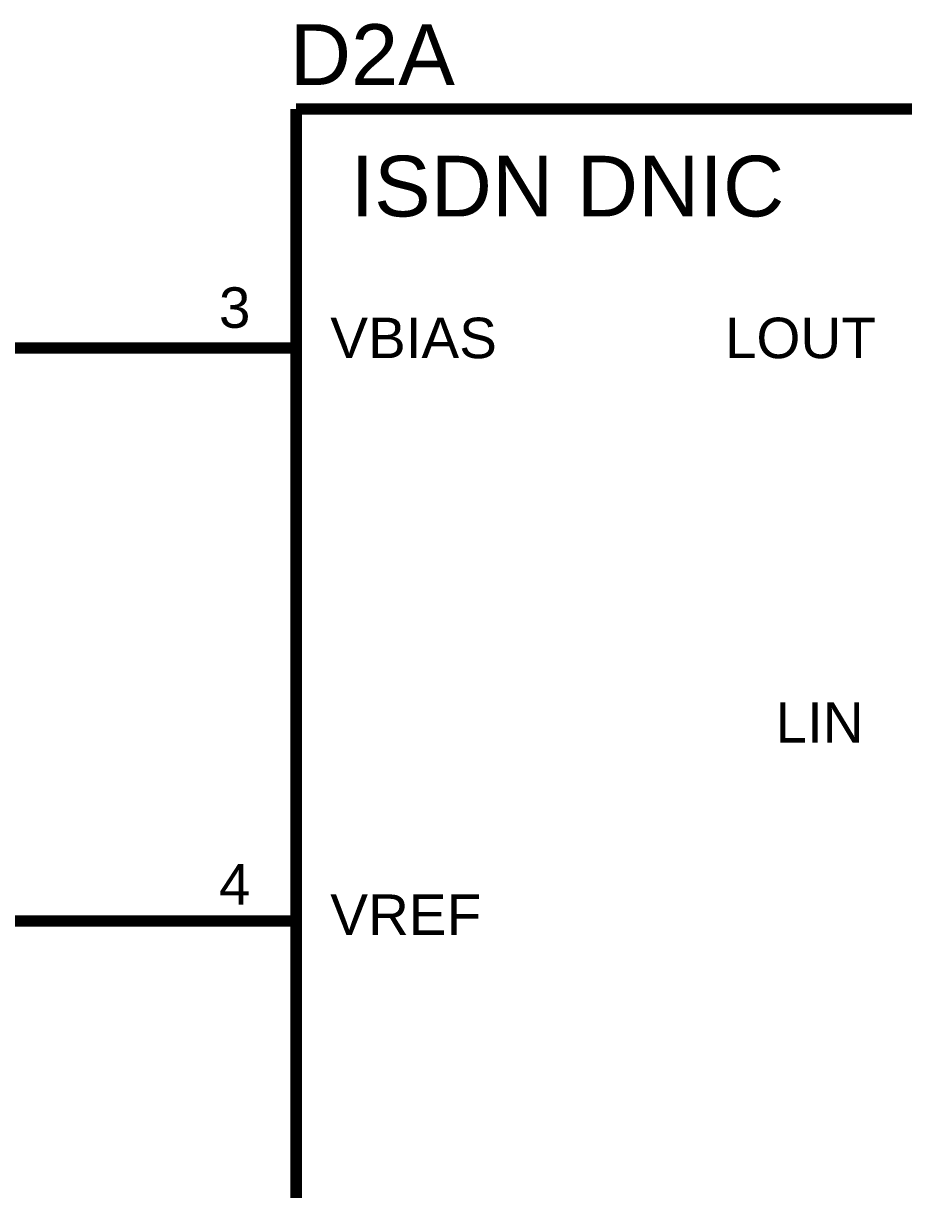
# Model space of a CAD drawing. Header units: millimetres. Extents: x -2024 to 917, y -725 to 13.
# Drawn here: x -1501.25 to -1478.22, y -303.71 to -273.17 of the extents above; entities that cross this region are included whole.
import ezdxf

# ---------------------------------------------------------------- set-up
doc = ezdxf.new("R2010")
doc.units = ezdxf.units.MM
doc.styles.get("Standard").update_dxf_attribs({"font": 'arial.ttf'})

msp = doc.modelspace()

# ---------------------------------------------------------------- linework, layer by layer
at = {"color": 7, "const_width": 0.3}
for points in [[(-1494.115, -275.413), (-1494.115, -316.678)], [(-1476.621, -275.413), (-1494.115, -275.413)], [(-1496.614, -281.673), (-1502.854, -281.673)], [(-1494.115, -281.673), (-1496.614, -281.673)], [(-1496.614, -296.675), (-1502.854, -296.675)], [(-1494.115, -296.675), (-1496.614, -296.675)]]:
    msp.add_lwpolyline(points, dxfattribs=at)

# ---------------------------------------------------------------- texts
at = {"color": 7}
for s, height, p in [('D2A', 1.5897, (-1494.281, -274.784)), ('ISDN DNIC', 1.5897, (-1492.692, -278.228)), ('3', 1.06, (-1496.134, -281.143)), ('VBIAS', 1.0598, (-1493.221, -281.938)), ('LOUT', 1.0598, (-1482.893, -281.938)), ('LIN', 1.0598, (-1481.569, -292.005)), ('4', 1.06, (-1496.134, -296.245)), ('VREF', 1.0598, (-1493.221, -297.039))]:
    msp.add_text(s, height=height, dxfattribs=at).set_placement(p)

doc.saveas('drawing.dxf')
